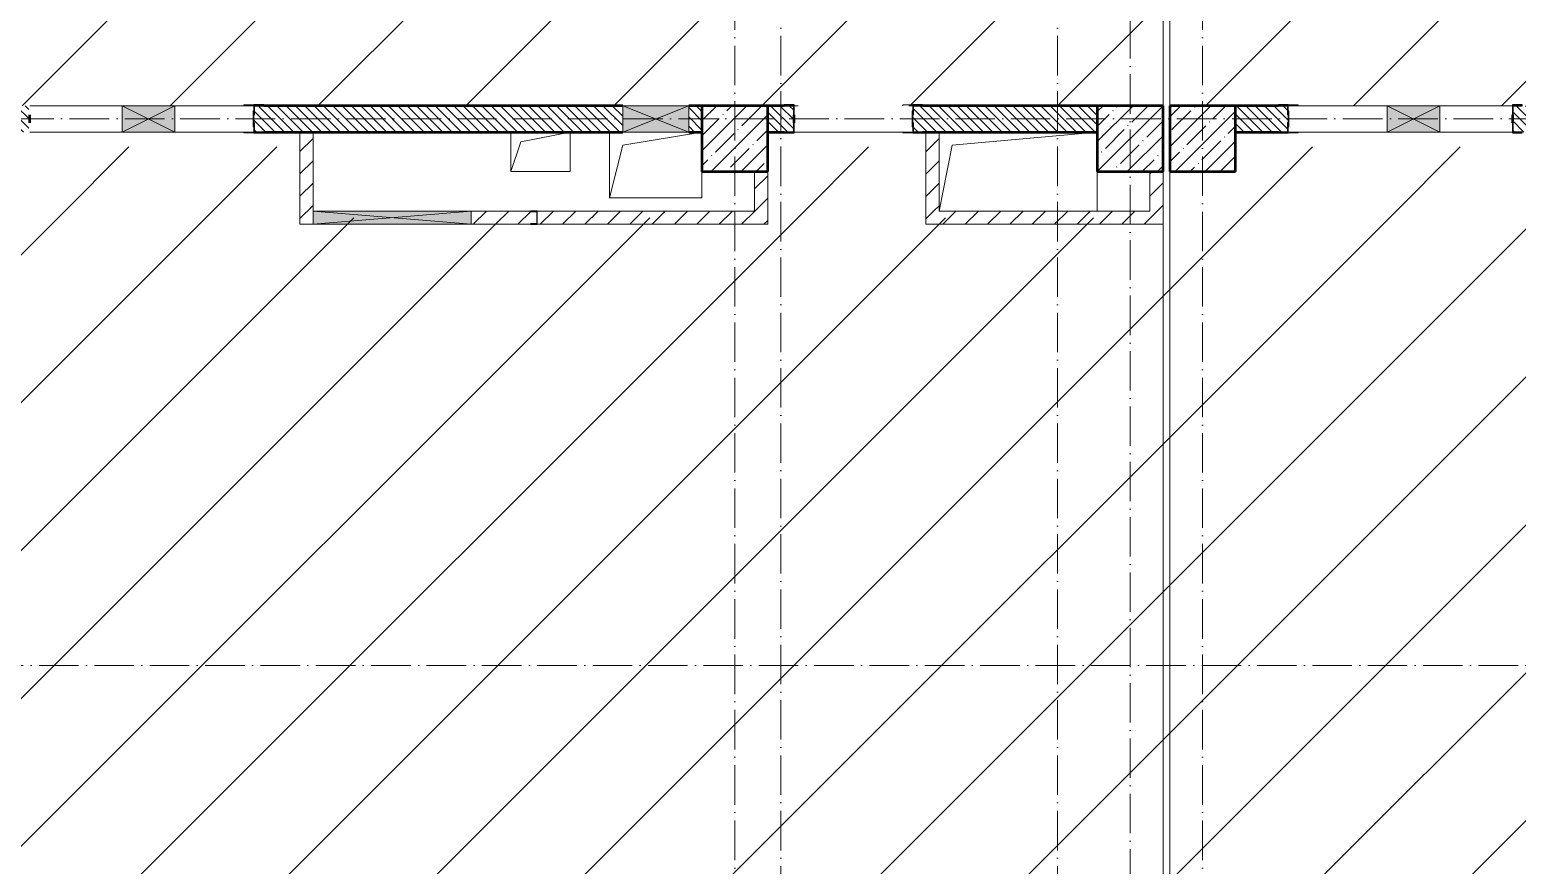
# Model space of a CAD drawing. Header units: millimetres. Extents: x -17017 to 628417, y -109036 to 199237.
# Drawn here: x 106510 to 117797, y 64030 to 70372 of the extents above; entities that cross this region are included whole.
import ezdxf

# ---------------------------------------------------------------- set-up
doc = ezdxf.new("R2010")
doc.units = ezdxf.units.MM
doc.linetypes.add('50_200_ШТРИХ_1Т_ш5_п1_п1_', pattern=[700, 500, -100, 0, -100])
for name, color, linetype, lineweight in [('3.1) ЖБ окна 1.2 м', 102, 'Continuous', 30), ('A-DETL-GENF-OTLN', 7, 'Continuous', 9), ('A-FLOR-____-OTLN', 7, 'Continuous', 9), ('A-GENM-____-MCUT', 7, 'Continuous', 25), ('A-GENM-____-OTLN', 7, 'Continuous', 9), ('A-GENM-____-OTLN-1', 7, 'Continuous', 25), ('A-GLAZ-____-OTLN', 7, 'Continuous', 9), ('A-WALL-____-MCUT-2', 7, 'Continuous', 50), ('A-WALL-____-PATT-1', 7, 'Continuous', 9), ('A-WALL-FNSH-MCUT-1', 7, 'Continuous', 9), ('I-WALL-____-OTLN', 7, 'Continuous', 9), ('S-COLS-____-MCUT', 7, 'Continuous', 50), ('S-COLS-____-OTLN', 7, 'Continuous', 9), ('S-GRID-____-OTLN-1', 7, '50_200_ШТРИХ_1Т_ш5_п1_п1_', 9), ('стяжа', 7, 'Continuous', 30)]:
    doc.layers.add(name, color=color, linetype=linetype, lineweight=lineweight)
pattern_1 = [(45, (50979.8, 168109.95), (-561.266, 561.266), [])]
pattern_2 = [(45, (43259.71, 63713.66), (-84.85281, 84.85281), [])]
pattern_3 = [(135, (43259.71, 63713.66), (-35.35534, -35.35534), [])]

# ---------------------------------------------------------------- blocks, each defined once
blk = doc.blocks.new('BSC_Колонна _Прямоугольная - 500х500-V56-АР1_План отверстий 2 этажа в осях 1-64_А-ГГ')
at = {"layer": 'S-COLS-____-OTLN'}
h = blk.add_hatch(dxfattribs=at)
h.set_pattern_fill('FP_85', color=256, style=0, pattern_type=2)
h.set_pattern_definition([(45, (-68600, -5831.04), (-114.04925, 114.04925), []), (45, (-68485.95, -5831.04), (-114.04925, 114.04925), [201.613, -40.323, 3.353, -36.97])])
h.paths.add_polyline_path([(-250, -250), (250, -250), (250, 250), (-250, 250)], flags=0)
at = {"layer": 'S-COLS-____-MCUT'}
for p, q in [((250, 250), (-250, 250)), ((-250, 250), (-250, -250)), ((250, -250), (250, 250)), ((-250, -250), (250, -250))]:
    blk.add_line(p, q, dxfattribs=at)
blk = doc.blocks.new('BSC_Колонна _Прямоугольная - 500х500-V113-АР1_План отверстий 2 этажа в осях 1-64_А-ГГ')
at = {"layer": 'S-COLS-____-OTLN'}
h = blk.add_hatch(dxfattribs=at)
h.set_pattern_fill('FP_142', color=256, style=0, pattern_type=2)
h.set_pattern_definition([(45, (-71600, -5831.04), (-114.04925, 114.04925), []), (45, (-71485.95, -5831.04), (-114.04925, 114.04925), [201.613, -40.323, 3.353, -36.97])])
h.paths.add_polyline_path([(-250, -250), (250, -250), (250, 250), (-250, 250)], flags=0)
at = {"layer": 'S-COLS-____-MCUT'}
for p, q in [((250, 250), (-250, 250)), ((-250, 250), (-250, -250)), ((250, -250), (250, 250)), ((-250, -250), (250, -250))]:
    blk.add_line(p, q, dxfattribs=at)
blk = doc.blocks.new('BSC_Колонна _Прямоугольная - 500х500-V131-АР1_План отверстий 2 этажа в осях 1-64_А-ГГ')
at = {"layer": 'S-COLS-____-OTLN'}
h = blk.add_hatch(dxfattribs=at)
h.set_pattern_fill('FP_161', color=256, style=0, pattern_type=2)
h.set_pattern_definition([(45, (-72150, -5831.04), (-114.04925, 114.04925), []), (45, (-72035.95, -5831.04), (-114.04925, 114.04925), [201.613, -40.323, 3.353, -36.97])])
h.paths.add_polyline_path([(-250, -250), (250, -250), (250, 250), (-250, 250)], flags=0)
at = {"layer": 'S-COLS-____-MCUT'}
for p, q in [((250, 250), (-250, 250)), ((-250, 250), (-250, -250)), ((250, -250), (250, 250)), ((-250, -250), (250, -250))]:
    blk.add_line(p, q, dxfattribs=at)
blk = doc.blocks.new('Фахверк_СКБ_Уголок - 200_3960_зеркало-28268689-АР1_План отверстий 2 этажа в осях 1-64_А-ГГ')
at = {"layer": 'A-GENM-____-MCUT'}
for p, q in [((200, 156), (125, 156)), ((125, 156), (125, 81)), ((131, 81), (131, 150)), ((131, 150), (200, 150)), ((200, 150), (200, 156)), ((125, 81), (131, 81)), ((131, 19), (125, 19)), ((125, 19), (125, -56)), ((131, -50), (131, 19)), ((125, -56), (200, -56)), ((200, -50), (131, -50)), ((200, -56), (200, -50))]:
    blk.add_line(p, q, dxfattribs=at)
blk = doc.blocks.new('Фахверк_СКБ_Уголок - 200_3960-28268576-АР1_План отверстий 2 этажа в осях 1-64_А-ГГ')
at = {"layer": 'A-GENM-____-MCUT'}
for p, q in [((200, 156), (125, 156)), ((125, 156), (125, 81)), ((131, 81), (131, 150)), ((131, 150), (200, 150)), ((200, 150), (200, 156)), ((125, 81), (131, 81)), ((131, 19), (125, 19)), ((125, 19), (125, -56)), ((131, -50), (131, 19)), ((125, -56), (200, -56)), ((200, -50), (131, -50)), ((200, -56), (200, -50))]:
    blk.add_line(p, q, dxfattribs=at)
blk = doc.blocks.new('154_Стойка_СКБ_Уголок - СМ-2480_200-28346303-АР1_План отверстий 2 этажа в осях 1-64_А-ГГ')
at = {"layer": 'A-GENM-____-MCUT'}
for p, q in [((125, 156), (125, 81)), ((200, 156), (125, 156)), ((131, 81), (131, 150)), ((131, 150), (200, 150)), ((200, 150), (200, 156)), ((125, 81), (131, 81)), ((131, 19), (125, 19)), ((125, 19), (125, -56)), ((131, -50), (131, 19)), ((125, -56), (200, -56)), ((200, -50), (131, -50)), ((200, -56), (200, -50))]:
    blk.add_line(p, q, dxfattribs=at)
blk = doc.blocks.new('Стойка_Влож_Полоса боковая - Полоса-28213942-АР1_План отверстий 2 этажа в осях 1-64_А-ГГ')
at = {"layer": 'A-GENM-____-OTLN'}
for p, q in [((-5, 60), (0, 60)), ((-5, -60), (-5, 60)), ((0, 31), (0, -31)), ((0, -60), (-5, -60))]:
    blk.add_line(p, q, dxfattribs=at)
blk = doc.blocks.new('Стойка_Влож_Уголок_Опорный - Уголок-28213941-АР1_План отверстий 2 этажа в осях 1-64_А-ГГ')
at = {"layer": 'A-GENM-____-OTLN'}
for p, q in [((-212, -6), (-212, 0)), ((0, 0), (0, -6)), ((-212, -75), (-212, -6)), ((-212, -6), (-206, -6)), ((-212, -75), (-206, -75)), ((-6, -6), (0, -6)), ((-6, -75), (0, -75)), ((0, -6), (0, -75))]:
    blk.add_line(p, q, dxfattribs=at)
blk = doc.blocks.new('154_Фахверк_СКБ_Швеллер - Тип_100_3960-28318856-АР1_План отверстий 2 этажа в осях 1-64_А-ГГ')
at = {"layer": 'A-GENM-____-MCUT'}
for p, q in [((175, 50), (125, 50)), ((125, 50), (125, -50)), ((128, 47), (175, 47)), ((128, -47), (128, 47)), ((175, 47), (175, 50)), ((125, -50), (175, -50)), ((175, -47), (128, -47)), ((175, -50), (175, -47))]:
    blk.add_line(p, q, dxfattribs=at)
blk = doc.blocks.new('AR_Отверстие прямоугольное _в плите_ - AR_Отверстие прямоугольное _в плите_-30552548-АР1_План отверстий 2 этажа в осях 1-64_А-ГГ')
at = {"layer": 'A-GENM-____-OTLN'}
for p, q in [((-500, 200), (600, 300)), ((-600, -300), (-500, 200)), ((600, -300), (600, 0))]:
    blk.add_line(p, q, dxfattribs=at)
blk = doc.blocks.new('AR_Отверстие прямоугольное _в плите_ - AR_Отверстие прямоугольное _в плите_-30553029-АР1_План отверстий 2 этажа в осях 1-64_А-ГГ')
at = {"layer": 'A-GENM-____-OTLN'}
for p, q in [((-350, 250), (-350, -250)), ((-250, 150), (350, 250)), ((-350, -250), (-250, 150)), ((350, -250), (350, -50)), ((-350, -250), (350, -250))]:
    blk.add_line(p, q, dxfattribs=at)
blk = doc.blocks.new('AR_Отверстие прямоугольное _в плите_ - AR_Отверстие прямоугольное _в плите_-V184-АР1_План отверстий 2 этажа в осях 1-64_А-ГГ')
at = {"layer": 'A-GENM-____-OTLN'}
for p, q in [((-225, 150), (-225, -150)), ((-150, 75), (225, 150)), ((225, -150), (225, 150)), ((-225, -150), (-150, 75)), ((-225, -150), (225, -150))]:
    blk.add_line(p, q, dxfattribs=at)
blk = doc.blocks.new('AR_Отверстие прямоугольное _в стене__БезПР - AR_Отверстие прямоугольное _в стене__БезПР-36427847-АР1_План отверстий 2 этажа в осях 1-64_А-ГГ')
at = {"layer": 'A-GLAZ-____-OTLN'}
blk.add_hatch(color=256, dxfattribs=at).paths.add_polyline_path([(250, 100), (-250, 100), (-250, -100), (250, -100)], flags=0)
at = {"layer": 'A-DETL-GENF-OTLN'}
for p, q in [((-250, -100), (-250, 100)), ((-250, 100), (250, 100)), ((250, 100), (-250, -100)), ((-250, 100), (250, -100)), ((250, 100), (-250, 100)), ((-250, 100), (-250, -100)), ((250, 100), (250, -100)), ((250, -100), (250, 100)), ((250, -100), (-250, -100)), ((-250, -100), (250, -100))]:
    blk.add_line(p, q, dxfattribs=at)
at = {"layer": 'A-GLAZ-____-OTLN'}
blk.add_line((250, 100), (-250, 100), dxfattribs=at)
blk = doc.blocks.new('AR_Отверстие прямоугольное _в стене__БезПР - AR_Отверстие прямоугольное _в стене__БезПР-36428632-АР1_План отверстий 2 этажа в осях 1-64_А-ГГ')
at = {"layer": 'A-GLAZ-____-OTLN'}
blk.add_hatch(color=256, dxfattribs=at).paths.add_polyline_path([(-200, -100), (200, -100), (200, 100), (-200, 100)], flags=0)
at = {"layer": 'A-DETL-GENF-OTLN'}
for p, q in [((-200, -100), (-200, 100)), ((-200, 100), (200, 100)), ((200, 100), (-200, -100)), ((-200, 100), (200, -100)), ((200, 100), (-200, 100)), ((-200, 100), (-200, -100)), ((200, 100), (200, -100)), ((200, -100), (200, 100)), ((200, -100), (-200, -100)), ((-200, -100), (200, -100))]:
    blk.add_line(p, q, dxfattribs=at)
at = {"layer": 'A-GLAZ-____-OTLN'}
blk.add_line((200, 100), (-200, 100), dxfattribs=at)
blk = doc.blocks.new('AR_Отверстие прямоугольное _в стене__БезПР - AR_Отверстие прямоугольное _в стене__БезПР-36428102-АР1_План отверстий 2 этажа в осях 1-64_А-ГГ')
at = {"layer": 'A-GLAZ-____-OTLN'}
blk.add_hatch(color=256, dxfattribs=at).paths.add_polyline_path([(-600, 50), (-600, -50), (600, -50), (600, 50)], flags=0)
at = {"layer": 'A-DETL-GENF-OTLN'}
for p, q in [((-600, -50), (-600, 50)), ((-600, 50), (600, 50)), ((600, 50), (-600, -50)), ((-600, 50), (600, -50)), ((600, 50), (-600, 50)), ((-600, 50), (-600, -50)), ((600, 50), (600, -50)), ((600, -50), (600, 50)), ((600, -50), (-600, -50)), ((-600, -50), (600, -50))]:
    blk.add_line(p, q, dxfattribs=at)
at = {"layer": 'A-GLAZ-____-OTLN'}
blk.add_line((600, 50), (-600, 50), dxfattribs=at)
blk = doc.blocks.new('2этаж')
at = {"layer": 'S-GRID-____-OTLN-1', "color": 251, "ltscale": 0.6, "true_color": 0x636466}
for p, q in [((53358.3, 508896.9), (53358.3, 454533.3)), ((55458.3, 508896.9), (55458.3, 454750.2)), ((53008.3, 454750.2), (53008.3, 469166.5)), ((56008.3, 454533.3), (56008.3, 469166.5)), ((56558.3, 454750.2), (56558.3, 469166.5)), ((74727.1, 464997), (-20260.4, 464997)), ((88359, 460847), (-20260.4, 460847))]:
    blk.add_line(p, q, dxfattribs=at)

msp = doc.modelspace()

# ---------------------------------------------------------------- hatches: boundary and pattern name
at = {"layer": 'A-WALL-____-PATT-1'}
h = msp.add_hatch(dxfattribs=at)
h.set_pattern_fill('FP_6', color=256, style=0, pattern_type=2)
h.set_pattern_definition(pattern_3)
h.paths.add_polyline_path([(111510, 69595), (111610, 69595), (111610, 69795), (111510, 69795), (111510, 69601)], flags=0)
h.paths.add_polyline_path([(111010, 69595), (111010, 69795), (108216, 69794), (108216, 69726), (108210, 69726), (108210, 69664), (108216, 69664), (108216, 69595), (110410, 69595)], flags=0)
h.paths.add_polyline_path([(106435, 69595), (106504, 69595), (106504, 69664), (106510, 69664), (106510, 69726), (106504, 69726), (106504, 69795), (106110, 69795), (106110, 69595)], flags=0)
h = msp.add_hatch(dxfattribs=at)
h.set_pattern_fill('FP_6', color=256, style=0, pattern_type=2)
h.set_pattern_definition(pattern_3)
h.paths.add_polyline_path([(113285, 69595), (114610, 69595), (114610, 69795), (113216, 69795), (113216, 69726), (113210, 69726), (113210, 69664), (113216, 69664), (113216, 69595)], flags=0)
h.paths.add_polyline_path([(112235, 69595), (112304, 69595), (112304, 69664), (112310, 69664), (112310, 69726), (112304, 69726), (112304, 69795), (112110, 69795), (112110, 69595), (112177, 69595)], flags=0)
h = msp.add_hatch(dxfattribs=at)
h.set_pattern_fill('FP_6', color=256, style=0, pattern_type=2)
h.set_pattern_definition(pattern_3)
h.paths.add_polyline_path([(117966, 69595), (118160, 69595), (118160, 69795), (117766, 69795), (117766, 69726), (117760, 69726), (117760, 69664), (117766, 69664), (117766, 69595), (117835, 69595)], flags=0)
h.paths.add_polyline_path([(115660, 69595), (116054, 69595), (116054, 69664), (116060, 69664), (116060, 69726), (116054, 69726), (116054, 69795), (115660, 69795), (115660, 69635)], flags=0)
h = msp.add_hatch(dxfattribs=at)
h.set_pattern_fill('FP_4', color=256, style=0, pattern_type=2)
h.set_pattern_definition(pattern_2)
h.paths.add_polyline_path([(108660, 68895), (108660, 69595), (108560, 69595), (108560, 68895)], flags=0)
h = msp.add_hatch(dxfattribs=at)
h.set_pattern_fill('FP_4', color=256, style=0, pattern_type=2)
h.set_pattern_definition(pattern_2)
h.paths.add_polyline_path([(113410, 68995), (113410, 69595), (113310, 69595), (113310, 68995)], flags=0)
h = msp.add_hatch(dxfattribs=at)
h.set_pattern_fill('FP_4', color=256, style=0, pattern_type=2)
h.set_pattern_definition(pattern_2)
h.paths.add_polyline_path([(112110, 68995), (112110, 69295), (112010, 69295), (112010, 68995)], flags=0)
h = msp.add_hatch(dxfattribs=at)
h.set_pattern_fill('FP_4', color=256, style=0, pattern_type=2)
h.set_pattern_definition(pattern_2)
h.paths.add_polyline_path([(115110, 68995), (115110, 69295), (115010, 69295), (115010, 68995)], flags=0)
h = msp.add_hatch(dxfattribs=at)
h.set_pattern_fill('FP_4', color=256, style=0, pattern_type=2)
h.set_pattern_definition(pattern_2)
h.paths.add_polyline_path([(112110, 68895), (112110, 68995), (110360, 68995), (110360, 68895), (110410, 68895)], flags=0)
h.paths.add_polyline_path([(110310, 68895), (110310, 68898), (110357, 68898), (110357, 68992), (110310, 68992), (110310, 68995), (109860, 68995), (109860, 68895)], flags=0)
h = msp.add_hatch(dxfattribs=at)
h.set_pattern_fill('FP_4', color=256, style=0, pattern_type=2)
h.set_pattern_definition(pattern_2)
h.paths.add_polyline_path([(115110, 68895), (115110, 68995), (113310, 68995), (113310, 68895), (113945, 68895)], flags=0)
at = {"layer": 'стяжа'}
h = msp.add_hatch(dxfattribs=at)
h.set_pattern_fill('ANSI31', color=5, scale=250)
h.set_pattern_definition(pattern_1)
h.paths.add_polyline_path([(81815, 72895), (40942, 72895), (40942, 69785), (81815, 69785)])
h.paths.add_polyline_path([(58160, 69195), (72560, 69195), (72560, 62395), (58160, 62395)])
h.paths.add_polyline_path([(72560, 68945), (124367, 68945), (124367, 62045), (72560, 62045)])
h = msp.add_hatch(dxfattribs=at)
h.set_pattern_fill('ANSI31', color=5, scale=250)
h.set_pattern_definition(pattern_1)
h.paths.add_polyline_path([(124367, 62045), (72560, 62045), (58160, 62395), (58160, 69785), (40942, 69785), (40942, 72895), (81815, 72895), (81815, 68945), (124367, 68945)])
h.paths.add_polyline_path([(63560, 62272), (63572, 62272), (63572, 62297), (63560, 62297)], flags=16)
h.paths.add_polyline_path([(63560, 68995), (63560, 67795), (63560, 66459, -2.052883), (63591, 66483, -0.372712), (63460, 66512), (63460, 67749), (63564, 68995)], flags=0)
h.paths.add_polyline_path([(64892, 69502, -0.625627), (65010, 69745), (64892, 69774)], flags=16)
h.paths.add_polyline_path([(64772, 69695), (64672, 69695), (64672, 69395), (64772, 69395)], flags=16)
h.paths.add_polyline_path([(64980, 69207, -1), (65029, 69195), (65210, 69195), (65210, 69207)], flags=16)
h.paths.add_polyline_path([(64560, 69907), (64772, 69907), (64892, 70047), (64560, 70047)], flags=16)
h.paths.add_polyline_path([(43110, 69907), (46550, 69911), (43110, 69911), (43103, 69907)], flags=16)
h.paths.add_polyline_path([(41310, 70587), (41310, 70045), (41422, 69907), (41422, 70587)], flags=16)
h.paths.add_polyline_path([(41060, 70495), (41290, 70045), (41290, 70475), (41091, 71908, -0.526622), (41060, 71881)], flags=16)
h.paths.add_polyline_path([(72672, 72683), (72060, 72683), (71948, 72583), (72672, 72583)], flags=16)
h.paths.add_polyline_path([(79660, 69807), (79660, 69795), (81060, 69795), (81123, 69807)], flags=16)
h.paths.add_polyline_path([(66492, 69355), (66492, 68995), (65560, 68995), (65248, 68995), (65248, 70047), (65560, 70047), (65560, 69807), (66985, 69807), (66985, 69355)], flags=16)
h.paths.add_polyline_path([(65360, 69807), (65348, 69807), (65348, 69795), (65360, 69195)], flags=0)
h.paths.add_polyline_path([(64660, 69195), (65360, 69195), (65710, 69595), (65560, 69595)], flags=16)
h.paths.add_polyline_path([(66588, 69583, -1), (66540, 69595), (66272, 69595), (66272, 69583)], flags=0)
h.paths.add_polyline_path([(66260, 69795), (66260, 68995), (66160, 68995), (66160, 69095), (66160, 69795)], flags=0)
h.paths.add_polyline_path([(69048, 69195), (69060, 69195), (69060, 69295), (69048, 69583)], flags=16)
h.paths.add_polyline_path([(72160, 69045), (73460, 69045), (73460, 69595), (72660, 69595), (72160, 69621)], flags=0)
h.paths.add_polyline_path([(68735, 69795), (68735, 69595), (69060, 69595), (69060, 69795)], flags=16)
h.paths.add_polyline_path([(69560, 69295), (72160, 69295), (72160, 68945), (73560, 68945), (73560, 69595), (73460, 69595), (73435, 69595), (72613, 69807), (73360, 69807), (74360, 69807), (75985, 69807), (75985, 69595), (75960, 69595), (75960, 68945), (74560, 68945), (74460, 68945), (72060, 68945)], flags=16)
h.paths.add_polyline_path([(69560, 69595), (72060, 69595), (72060, 69795), (69560, 69795)], flags=16)
h.paths.add_polyline_path([(41422, 72833), (41422, 72583), (41060, 72583), (41060, 72833), (68948, 72833), (69560, 72683), (69560, 72833), (71948, 72833), (72560, 72695), (71948, 72695), (71948, 72833), (70008, 72833), (70008, 72583), (68948, 72583)], flags=16)
h.paths.add_polyline_path([(62460, 69795), (62460, 69595), (63060, 69595), (62360, 69775), (62360, 69595), (62460, 69595), (63060, 69795)], flags=16)
h.paths.add_polyline_path([(62360, 69195), (62360, 69295), (63360, 69295), (63360, 69195), (63360, 68983), (63348, 68983)], flags=16)
h.paths.add_polyline_path([(70954, 66231, -1), (70474, 66231, -1)], flags=0)
h.paths.add_polyline_path([(71749, 70937, -1), (72229, 70937, -1)], flags=16)
h.paths.add_polyline_path([(73360, 69795), (74360, 69795), (74560, 69795), (74560, 69045), (74460, 68945), (74460, 69595), (73660, 69595), (72660, 69795)], flags=0)
h.paths.add_polyline_path([(77948, 72833), (78560, 72695), (78560, 72833), (80948, 72833), (81695, 72695), (81760, 72695), (81760, 72583), (80948, 72583), (79008, 72833), (79008, 72583), (77948, 72583), (72672, 72833)], flags=16)
h.paths.add_polyline_path([(61929, 67707, -1), (61449, 67707, -1)], flags=0)
h.paths.add_polyline_path([(70060, 62295), (69560, 62295), (69560, 62270), (70035, 62270)], flags=16)
h.paths.add_polyline_path([(72057, 62370), (72535, 62370), (72560, 62395), (72057, 62395)], flags=16)
h.paths.add_polyline_path([(72572, 62057), (72572, 62315), (72560, 62315), (72560, 62295)], flags=16)
h.paths.add_polyline_path([(73260, 62057), (75060, 62057), (76260, 62057), (78048, 62057), (78524, 62372), (78082, 62372), (78082, 62045), (76260, 62045), (75135, 62045), (73260, 62045), (72572, 62057)], flags=16)
h.paths.add_polyline_path([(77760, 69595), (78060, 69595), (78060, 69795), (77760, 69795)], flags=16)
h.paths.add_polyline_path([(77660, 68895), (78060, 68895), (78060, 68995), (77760, 68995)], flags=16)
h.paths.add_polyline_path([(77660, 68995), (77660, 68883), (77648, 68883), (77648, 69795), (77660, 69795)], flags=16)
h.paths.add_polyline_path([(81460, 68895), (81560, 68895), (81560, 68995), (81460, 68995)], flags=0)
h.paths.add_polyline_path([(78160, 69595), (81460, 69595), (81460, 68895), (81572, 68883), (81572, 68895), (79660, 68895), (78060, 68895), (78060, 68995), (78160, 68995)], flags=16)
h.paths.add_polyline_path([(79560, 69795), (79560, 69595), (79660, 69595), (81060, 69795)], flags=16)
h.paths.add_polyline_path([(81048, 62045), (81060, 62045), (81108, 62057), (81048, 62057)], flags=16)
h.paths.add_polyline_path([(79260, 62057), (81048, 62045), (79260, 62045), (78572, 62057)], flags=16)
h.paths.add_polyline_path([(78562, 62295), (78537, 62295), (78537, 62372), (78562, 62397)], flags=16)
h.paths.add_polyline_path([(51635, 69907), (48560, 69907), (48360, 69795), (48560, 69795)], flags=16)
h.paths.add_polyline_path([(53660, 69795), (53135, 69795), (51635, 69907), (53335, 69907)], flags=16)
h.paths.add_polyline_path([(84285, 62270), (84260, 62295), (84260, 62051), (84285, 62051)], flags=0)
h.paths.add_polyline_path([(82460, 62045), (84260, 62045), (85110, 62304), (84610, 62304), (84610, 62295), (84260, 62295)], flags=16)
h.paths.add_polyline_path([(82435, 62270), (82460, 62295), (82110, 62295), (82110, 62270)], flags=16)
h.paths.add_polyline_path([(87960, 62297), (87960, 65720), (87760, 62297)], flags=16)
h.paths.add_polyline_path([(88462, 62272), (88462, 62307), (88110, 62307), (88110, 62272)], flags=16)
h.paths.add_polyline_path([(85447, 62051), (85460, 62051), (85460, 62057), (85447, 62057)], flags=16)
h.paths.add_polyline_path([(87598, 62307), (87960, 65720), (87960, 62045), (87335, 62045), (85460, 62045), (85435, 62063), (85435, 62057), (87260, 62057), (87598, 62230)], flags=16)
h.paths.add_polyline_path([(48560, 69907), (46560, 69907), (46210, 69795), (46760, 69795)], flags=16)
h.paths.add_polyline_path([(87260, 62057), (87598, 62057), (87610, 62045), (87335, 62045)], flags=0)
h.paths.add_polyline_path([(102260, 62157), (97550, 62157), (97469, 62057), (102260, 62057), (102260, 62057)], flags=16)
h.paths.add_polyline_path([(96260, 62057), (96280, 62057), (96280, 62157), (96260, 62157)], flags=16)
h.paths.add_polyline_path([(90260, 62057), (91460, 62057), (93257, 62057), (93257, 62307), (93748, 62307), (93760, 62309), (93760, 67670), (93760, 68895), (94072, 68951), (94072, 62407), (94222, 62407), (96330, 62045), (94072, 62045), (94072, 62272), (93282, 62272), (93282, 62045), (91460, 62045), (90335, 62045), (88466, 62045), (88466, 62057)], flags=16)
h.paths.add_polyline_path([(93260, 62045), (93260, 62057), (93257, 62057), (91460, 62045)], flags=0)
h.paths.add_polyline_path([(91207, 64177, -1), (91687, 64177, -1)], flags=16)
h.paths.add_polyline_path([(93760, 62297), (93610, 62297), (93610, 62295), (93760, 62295)], flags=0)
h.paths.add_polyline_path([(96260, 62045), (97006, 62275), (96280, 62275), (96150, 62258), (96150, 62045)], flags=16)
h.paths.add_polyline_path([(96150, 62407), (97550, 62407), (97550, 62157), (97460, 62051), (97460, 62057), (97440, 62057), (96563, 62295), (96260, 62295)], flags=16)
h.paths.add_polyline_path([(115231, 62407), (114980, 62307), (115672, 62307), (115791, 62407)], flags=16)
h.paths.add_polyline_path([(105260, 62057), (105280, 62057), (105280, 62157), (105260, 62157)], flags=0)
h.paths.add_polyline_path([(105260, 62057), (106001, 62275), (105280, 62275), (105150, 62258), (105150, 62057)], flags=0)
h.paths.add_polyline_path([(102280, 62057), (102260, 62057), (102260, 62051), (102280, 62051)], flags=16)
h.paths.add_polyline_path([(102160, 62307), (103220, 62307), (103220, 62057), (103460, 62057), (105260, 62045), (103460, 62045), (103122, 62057), (103122, 62307), (102610, 62307), (102610, 62045), (102335, 62045), (102275, 62295), (102160, 62295)], flags=16)
h.paths.add_polyline_path([(102681, 64475, -1), (103161, 64475, -1)], flags=16)
h.paths.add_polyline_path([(105150, 62407), (106550, 62407), (111170, 62157), (111170, 62407), (112210, 62407), (113674, 62157), (114152, 62157), (114152, 62407), (114912, 62407), (114980, 62395), (114980, 62307), (114980, 62045), (114335, 62045), (112460, 62045), (112122, 62057), (112122, 62307), (111610, 62307), (111610, 62045), (109460, 62045), (108335, 62045), (106460, 62045), (105555, 62295), (105260, 62295)], flags=16)
h.paths.add_polyline_path([(106440, 62057), (106440, 62051), (106460, 62051), (106460, 62057)], flags=16)
h.paths.add_polyline_path([(108260, 62057), (109460, 62057), (111260, 62057), (111260, 62295), (111610, 62295), (111610, 62045), (111335, 62045), (109460, 62045), (108335, 62045), (106460, 62057)], flags=16)
h.paths.add_polyline_path([(114912, 62507), (114912, 62375), (114960, 62375), (115232, 62507)], flags=16)
h.paths.add_polyline_path([(114280, 62057), (114260, 62057), (114260, 62051), (114280, 62051)], flags=0)
h.paths.add_polyline_path([(114260, 62045), (114786, 62275), (114280, 62275), (112460, 62045)], flags=16)
h.paths.add_polyline_path([(118048, 62407), (118048, 62307), (118660, 62307), (118772, 62407)], flags=16)
h.paths.add_polyline_path([(115660, 62057), (115672, 62057), (118148, 62057), (118160, 62045), (115660, 62045)], flags=16)
h.paths.add_polyline_path([(123560, 62295), (124160, 62295), (124160, 62415), (123560, 62415)], flags=16)
h.paths.add_polyline_path([(123535, 62045), (118672, 62045), (118672, 62157), (123560, 62157), (123660, 62176), (123660, 62275), (124160, 62275), (124160, 62045)], flags=16)
h.paths.add_polyline_path([(118672, 62057), (123460, 62057), (123680, 62057), (123680, 62045), (118672, 62045)], flags=0)
h.paths.add_polyline_path([(72560, 68945), (72560, 69195), (58160, 69195), (58160, 62395), (72560, 62395)], flags=16)
h.paths.add_polyline_path([(63544, 66470, -0.174623), (63478, 66493, -1.111514), (63429, 66487, -0.48712), (63460, 66512), (63460, 67749), (63560, 68945), (63560, 68995), (63463, 68995), (63360, 68995), (63360, 68983), (63348, 68983), (63348, 68995), (63460, 68995), (63557, 68995), (65360, 68995), (65560, 68995), (65560, 69095), (66160, 69095), (66160, 68995), (65560, 68995), (65248, 68995), (63564, 68995), (63560, 68945), (63560, 67795), (63560, 66507, -0.48712), (63591, 66483, -0.770165)], flags=0)
h.paths.add_polyline_path([(63560, 66459, -0.782881), (63560, 66507)], flags=0)
h.paths.add_polyline_path([(102491, 64242), (103171, 64242), (103171, 64722), (102491, 64722)], flags=24)
h.paths.add_polyline_path([(91017, 63944), (91706, 63944), (91706, 64424), (91017, 64424)], flags=24)
h.paths.add_polyline_path([(61272, 67474), (61930, 67474), (61930, 67954), (61272, 67954)], flags=8)
h.paths.add_polyline_path([(70284, 65997), (70965, 65997), (70965, 66477), (70284, 66477)], flags=8)
h.paths.add_polyline_path([(71560, 70704), (72240, 70704), (72240, 71184), (71560, 71184)], flags=24)
h = msp.add_hatch(dxfattribs=at)
h.set_pattern_fill('ANSI31', color=5, scale=250)
h.set_pattern_definition(pattern_1)
h.paths.add_polyline_path([(82110, 72895), (132260, 72895), (132260, 69795), (82110, 69795)])
h = msp.add_hatch(dxfattribs=at)
h.set_pattern_fill('ANSI31', color=5, scale=250)
h.set_pattern_definition(pattern_1)
h.paths.add_polyline_path([(118048, 69483), (115772, 69483), (115772, 69183), (115222, 69183), (115222, 68945), (118048, 68945)])
h.paths.add_polyline_path([(108450, 69483), (106230, 69483), (106230, 69083), (100810, 69083), (100810, 69483), (100072, 69483), (100072, 69083), (99348, 69083), (99348, 69483), (97222, 69483), (97222, 69083), (95122, 69083), (95122, 68945), (100200, 68945), (100200, 69362), (100680, 69362), (100680, 68945), (108450, 68945)])
h.paths.add_polyline_path([(113210, 69483), (112210, 69483), (112210, 68945), (113210, 68945)])
h.paths.add_polyline_path([(90860, 69785), (89393, 69614, -1), (89393, 69564), (90307, 68945), (90860, 68945)])

# ---------------------------------------------------------------- linework, layer by layer
at = {"layer": 'A-FLOR-____-OTLN'}
for p, q in [((115110, 69795), (115110, 72695)), ((115160, 72695), (115160, 69795)), ((110160, 69295), (110160, 69595)), ((110610, 69595), (110610, 69295)), ((110910, 69095), (110910, 69595)), ((110610, 69295), (110160, 69295)), ((111610, 69295), (111610, 69095)), ((114610, 69295), (114610, 68995)), ((115160, 69295), (115160, 62295)), ((111610, 69095), (110910, 69095)), ((115110, 62295), (115110, 68895))]:
    msp.add_line(p, q, dxfattribs=at)
at = {"layer": 'A-WALL-____-MCUT-2'}
for p, q in [((111010, 69795), (108285, 69795)), ((111610, 69795), (111510, 69795)), ((112235, 69795), (112110, 69795)), ((114610, 69795), (113285, 69795)), ((115985, 69795), (115660, 69795)), ((106510, 69664), (106510, 69726)), ((112310, 69664), (112310, 69726)), ((117760, 69726), (117760, 69664)), ((108285, 69595), (111010, 69595)), ((111510, 69595), (111610, 69595)), ((112110, 69595), (112235, 69595)), ((113285, 69595), (114610, 69595)), ((115660, 69595), (115985, 69595))]:
    msp.add_line(p, q, dxfattribs=at)
at = {"layer": 'A-WALL-FNSH-MCUT-1'}
for p, q in [((108560, 69595), (108560, 68895)), ((108660, 68995), (108660, 69595)), ((113310, 69595), (113310, 68895)), ((113410, 68995), (113410, 69595)), ((112010, 69295), (112010, 68995)), ((112110, 68895), (112110, 69295)), ((115010, 69295), (115010, 68995)), ((115110, 68895), (115110, 69295)), ((110310, 68995), (109860, 68995)), ((112010, 68995), (110360, 68995)), ((115010, 68995), (113410, 68995)), ((108560, 68895), (108660, 68895)), ((109860, 68895), (110310, 68895)), ((110360, 68895), (112110, 68895)), ((113310, 68895), (115110, 68895))]:
    msp.add_line(p, q, dxfattribs=at)
at = {"layer": 'I-WALL-____-OTLN'}
for p, q in [((106510, 69795), (107210, 69795)), ((107610, 69795), (108210, 69795)), ((112310, 69795), (112340, 69795)), ((113180, 69795), (113210, 69795)), ((116060, 69795), (116810, 69795)), ((117210, 69795), (117760, 69795)), ((107210, 69595), (106510, 69595)), ((108210, 69595), (107610, 69595)), ((113210, 69595), (112310, 69595)), ((116810, 69595), (116060, 69595)), ((117760, 69595), (117210, 69595))]:
    msp.add_line(p, q, dxfattribs=at)

# ---------------------------------------------------------------- block references
at = {"layer": '3.1) ЖБ окна 1.2 м'}
msp.add_blockref('2этаж', (58851, -395302), dxfattribs=at)
at = {"layer": 'A-GENM-____-OTLN'}
for name, p, rotation in [('Стойка_Влож_Уголок_Опорный - Уголок-28213941-АР1_План отверстий 2 этажа в осях 1-64_А-ГГ', (108210, 69589), 269.9999999999995), ('Стойка_Влож_Уголок_Опорный - Уголок-28213941-АР1_План отверстий 2 этажа в осях 1-64_А-ГГ', (113210, 69589), 269.9999999999995), ('Стойка_Влож_Уголок_Опорный - Уголок-28213941-АР1_План отверстий 2 этажа в осях 1-64_А-ГГ', (116060, 69801), 89.99999999999955), ('Стойка_Влож_Полоса боковая - Полоса-28213942-АР1_План отверстий 2 этажа в осях 1-64_А-ГГ', (116060, 69695), 180)]:
    msp.add_blockref(name, p, dxfattribs=dict(at, rotation=rotation))
for name, p in [('Стойка_Влож_Полоса боковая - Полоса-28213942-АР1_План отверстий 2 этажа в осях 1-64_А-ГГ', (108210, 69695)), ('Стойка_Влож_Полоса боковая - Полоса-28213942-АР1_План отверстий 2 этажа в осях 1-64_А-ГГ', (113210, 69695)), ('AR_Отверстие прямоугольное _в плите_ - AR_Отверстие прямоугольное _в плите_-V184-АР1_План отверстий 2 этажа в осях 1-64_А-ГГ', (110385, 69445)), ('AR_Отверстие прямоугольное _в плите_ - AR_Отверстие прямоугольное _в плите_-30553029-АР1_План отверстий 2 этажа в осях 1-64_А-ГГ', (111260, 69345)), ('AR_Отверстие прямоугольное _в плите_ - AR_Отверстие прямоугольное _в плите_-30552548-АР1_План отверстий 2 этажа в осях 1-64_А-ГГ', (114010, 69295))]:
    msp.add_blockref(name, p, dxfattribs=at)
at = {"layer": 'A-GENM-____-OTLN-1'}
for name, p in [('154_Стойка_СКБ_Уголок - СМ-2480_200-28346303-АР1_План отверстий 2 этажа в осях 1-64_А-ГГ', (108085, 69645)), ('154_Стойка_СКБ_Уголок - СМ-2480_200-28346303-АР1_План отверстий 2 этажа в осях 1-64_А-ГГ', (113085, 69645)), ('Фахверк_СКБ_Уголок - 200_3960-28268576-АР1_План отверстий 2 этажа в осях 1-64_А-ГГ', (117635, 69645))]:
    msp.add_blockref(name, p, dxfattribs=at)
at = {"layer": 'A-GENM-____-OTLN-1', "rotation": 180}
for name, p in [('Фахверк_СКБ_Уголок - 200_3960_зеркало-28268689-АР1_План отверстий 2 этажа в осях 1-64_А-ГГ', (112435, 69745)), ('154_Стойка_СКБ_Уголок - СМ-2480_200-28346303-АР1_План отверстий 2 этажа в осях 1-64_А-ГГ', (116185, 69745)), ('154_Фахверк_СКБ_Швеллер - Тип_100_3960-28318856-АР1_План отверстий 2 этажа в осях 1-64_А-ГГ', (110485, 68945))]:
    msp.add_blockref(name, p, dxfattribs=at)
at = {"layer": 'A-GLAZ-____-OTLN', "rotation": 180}
for name, p in [('AR_Отверстие прямоугольное _в стене__БезПР - AR_Отверстие прямоугольное _в стене__БезПР-36428632-АР1_План отверстий 2 этажа в осях 1-64_А-ГГ', (107410, 69695)), ('AR_Отверстие прямоугольное _в стене__БезПР - AR_Отверстие прямоугольное _в стене__БезПР-36427847-АР1_План отверстий 2 этажа в осях 1-64_А-ГГ', (111260, 69695)), ('AR_Отверстие прямоугольное _в стене__БезПР - AR_Отверстие прямоугольное _в стене__БезПР-36428632-АР1_План отверстий 2 этажа в осях 1-64_А-ГГ', (117010, 69695)), ('AR_Отверстие прямоугольное _в стене__БезПР - AR_Отверстие прямоугольное _в стене__БезПР-36428102-АР1_План отверстий 2 этажа в осях 1-64_А-ГГ', (109260, 68945))]:
    msp.add_blockref(name, p, dxfattribs=at)
at = {"layer": 'S-COLS-____-OTLN'}
for name, p in [('BSC_Колонна _Прямоугольная - 500х500-V56-АР1_План отверстий 2 этажа в осях 1-64_А-ГГ', (111860, 69545)), ('BSC_Колонна _Прямоугольная - 500х500-V113-АР1_План отверстий 2 этажа в осях 1-64_А-ГГ', (114860, 69545)), ('BSC_Колонна _Прямоугольная - 500х500-V131-АР1_План отверстий 2 этажа в осях 1-64_А-ГГ', (115410, 69545))]:
    msp.add_blockref(name, p, dxfattribs=at)

doc.saveas('drawing.dxf')
